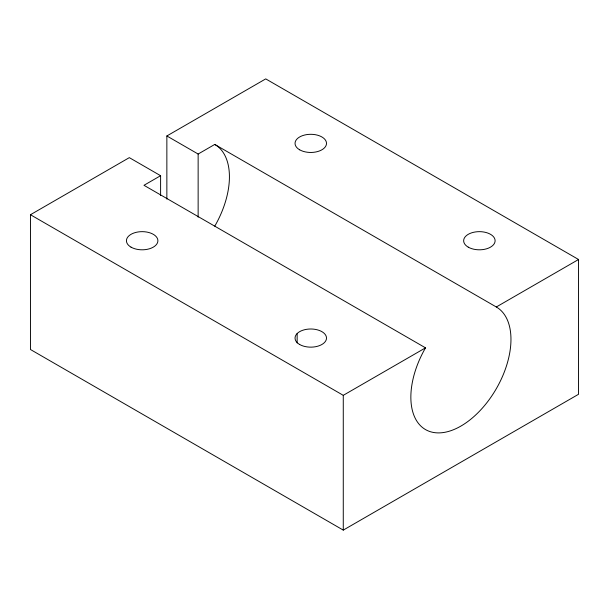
<?xml version="1.0" encoding="UTF-8"?>
<svg xmlns="http://www.w3.org/2000/svg" width="609" height="609" viewBox="0 0 609 609"><rect width="100%" height="100%" fill="white"/><g stroke="black" fill="none" stroke-linecap="round" stroke-linejoin="round"><path stroke-width="0.91" d="M166.858 199.105L166.858 135.967L265.73 78.888L578.55 259.495L578.55 394.274L343.27 530.112L30.45 349.505L30.45 214.726L129.321 157.64L160.601 175.704L160.601 195.489M160.601 175.704L143.975 185.296L425.516 347.846A70.781 40.864 -60 0 0 425.516 429.581A70.781 40.864 -60 0 0 496.305 388.709A70.781 40.864 -60 0 0 496.305 306.982L214.764 144.432L198.138 154.031L166.858 135.967M30.45 214.726L343.27 395.332L425.516 347.846M496.305 306.982L578.55 259.495M343.27 395.332L343.27 530.112M297.146 333.534L297.146 342.958M198.138 154.031L198.138 217.162M214.764 144.432A70.781 40.864 -60 0 1 214.764 226.167M299.651 149.806A15.735 9.082 0 0 0 325.967 145.734A15.735 9.082 0 0 0 306.7 134.612A15.735 9.082 0 0 0 299.651 149.806M131.042 247.155A15.735 9.082 0 0 0 157.358 243.082A15.735 9.082 0 0 0 138.091 231.96A15.735 9.082 0 0 0 131.042 247.155M299.651 344.496A15.735 9.082 0 0 0 325.967 340.423A15.735 9.082 0 0 0 306.7 329.302A15.735 9.082 0 0 0 299.651 344.496M468.26 247.155A15.735 9.082 0 0 0 494.577 243.082A15.735 9.082 0 0 0 475.309 231.96A15.735 9.082 0 0 0 468.26 247.155"/></g></svg>
